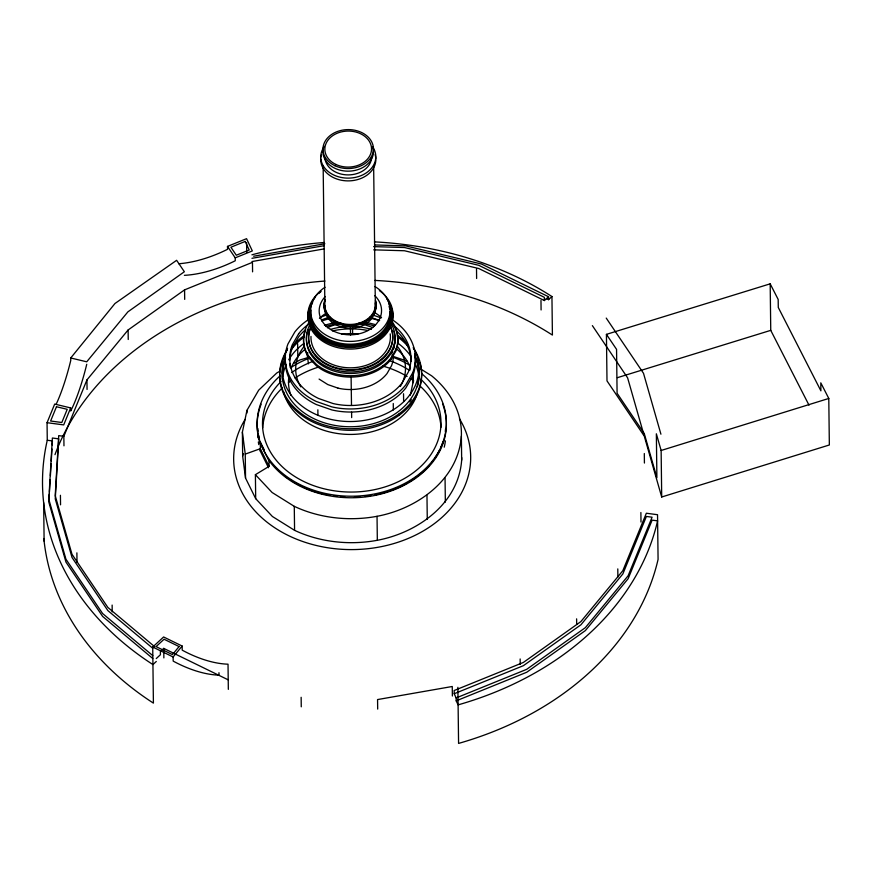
<?xml version="1.0" encoding="UTF-8"?>
<svg xmlns="http://www.w3.org/2000/svg" width="873" height="873" viewBox="0 0 873 873"><rect width="100%" height="100%" fill="white"/><g stroke="black" fill="none" stroke-linecap="round" stroke-linejoin="round"><path stroke-width="1.31" d="M49.314 494.282L48.855 502.27L65.977 562.136L102.632 616.436L152.775 658.515M49.477 491.608L50.165 479.615M50.405 475.621L51.103 463.618M51.256 460.955L51.954 448.962M52.184 444.968L52.413 440.93L47.273 440.254L47.055 422.696L54.683 404.09L70.658 407.92L70.702 411.008A64.962 12.844 -76.5 0 0 86.743 364.281M307.787 352.703L307.285 355.169L308.453 363.855M461.708 457.55A109.551 84.528 -0.7 0 1 461.664 460.136C458.5 503.808 417.458 532.759 377.332 540.289A109.551 84.528 -0.7 0 1 294.572 530.337L272.409 516.489L255.691 498.669L245.542 478.088L242.661 456.143L242.378 432.157L246.95 410.354L258.692 390.166L276.774 372.978L280.244 371.025M242.661 456.143L243.207 453.578M410.365 395.185L412.962 382.789L412.842 372.476M420.546 368.886L431.622 375.805A109.551 84.528 -0.7 0 1 461.37 436.151C458.205 479.823 417.163 508.773 377.038 516.303A109.551 84.528 -0.7 0 1 294.277 506.34L272.114 492.503L255.396 474.683L269.059 466.357L268.971 459.514M70.735 357.985L114.952 303.52L176.63 260.307L184.356 271.754L127.895 311.857L86.722 361.804L70.735 357.985L70.757 360.451A64.962 12.844 -76.5 0 1 56.123 404.33M70.658 407.92L63.707 424.9L47.055 422.696M63.969 445.83L63.849 436.314L86.94 379.919L128.113 329.972L184.574 289.869L252.461 262.337L252.581 271.852M298.664 333.715L292.215 344.955A61.612 47.535 -0.7 0 0 318.645 398.524L333.093 403.544A60.095 46.367 -0.7 0 0 402.017 383.04L408.444 371.8A61.612 47.535 -0.7 0 0 394.312 325.978M305.539 330.441A47.186 36.404 -0.7 0 0 309.184 358.148L316.386 365.82A47.186 36.404 -0.7 0 0 390.864 359.632L390.842 358.257L395.895 349.56A47.186 36.404 -0.7 0 0 392.261 321.853M390.864 359.632L395.916 350.946A47.186 36.404 -0.7 0 0 397.019 333.421M218.97 672.679L219.003 675.145A92.582 49.335 39.5 0 1 173.181 661.112L173.127 656.976L182.151 646.031L163.611 636.974L152.72 647.024L153.408 703.114A309.948 239.158 -0.7 0 1 43.836 538.499M228.213 679.849L163.753 648.388L160.381 651.498L160.425 654.717L156.267 658.558M373.699 249.842L404.537 250.758L478.775 268.524L544.392 300.541L548.528 296.733L481.492 264.028L405.661 245.87L374.692 244.953M156.3 661.472L152.939 664.571A309.948 239.158 -0.7 0 1 47.273 440.254M546.345 298.566L548.56 299.646L551.943 296.536A309.948 239.158 -0.7 0 0 374.462 241.886M294.168 363.223L299.974 359.96L308.878 357.308M178.801 263.755A101.639 57.662 -34 0 0 227.547 249.307L227.504 246.404L246.557 238.678L252.33 250.922L235.23 257.851L235.274 260.754A101.639 57.662 -34 0 1 186.527 275.202L184.399 275.322M456.164 697.931L454.2 693.74L523.374 665.684L580.905 624.817L622.864 573.921L646.391 516.456L652.087 517.209L628.113 575.787L585.336 627.676L526.692 669.329L456.164 697.931L456.208 700.844L458.107 704.871A309.948 239.158 -0.7 0 0 657.598 520.854L652.12 520.133L628.145 578.701L585.368 630.59L526.725 672.254L456.208 700.844M245.542 478.088L245.258 454.102L260.35 448.7L269.059 466.357M661.701 496.999L661.134 450.479L828.783 398.459L820.795 382.843L820.893 390.831L778.28 307.46L778.181 299.472L770.182 283.834L606.429 334.359L606.997 380.879L644.274 436.118L661.701 496.999L829.35 444.979L828.783 398.459M617.397 377.671L770.75 330.354L770.182 283.834M253.65 256.215L324.865 243.753M251.959 258.31L324.036 245.695M251.991 261.54L324.079 248.914M373.655 246.623L404.505 247.528L478.731 265.305L544.359 297.322L544.392 300.541M63.849 436.314L58.709 435.638L55.217 495.668L71.979 554.257L107.848 607.412L154.772 646.784M392.075 356.009L406.982 361.106M372.389 314.88L380.824 317.805M370.021 317.117L379.657 320.456M372.804 327.571L362.546 324.003A42.657 32.923 -0.7 0 0 358.912 323.294M338.069 388.147L327.811 384.578L319.082 379.078M152.72 647.024L173.127 656.976M152.731 648.257L107.892 610.631L72.023 557.487L55.261 498.898L58.742 438.857L52.38 438.017L48.823 499.356L65.944 559.222L102.588 613.512L152.742 655.601M309.053 322.432A47.186 36.404 -0.7 0 0 309.162 356.762L316.364 364.445A47.186 36.404 -0.7 0 0 390.842 358.257M606.233 318.088L643.51 373.317L660.926 434.208M606.429 334.359L616.556 349.353L617.091 393.265L644.241 433.499L656.889 477.706L656.354 433.794L661.134 450.479M592.374 325.629L627.611 377.845L644.078 435.409M227.504 246.404L235.23 257.851M770.75 330.354L808.998 405.159M264.333 450.097L260.274 441.847L260.383 451.265L268.513 467.753M242.378 432.157L245.258 454.102M350.4 325.738L350.531 335.199M351.11 377.081L351.503 405.443M351.59 412.198L351.666 417.61M644.307 453.524L644.416 463.05M640.88 512.516L640.989 522.032M617.789 568.901L617.888 577.064M576.616 618.848L576.682 624.293M551.943 296.536L552.413 335.068A309.948 239.158 -0.7 0 0 374.932 280.419M548.528 296.733L548.56 299.646M540.976 300.432L541.096 309.959M520.155 658.962L520.221 664.397M476.516 268.982L476.625 278.498M461.37 436.151L461.664 460.136M457.889 687.313L458.576 743.414A309.948 239.158 -0.7 0 0 658.078 559.386L657.533 514.71L646.347 513.237L622.831 570.691L580.872 621.598L523.342 662.465L454.156 690.521L454.2 693.74M452.378 696.01L452.258 686.494L377.562 699.568L377.682 709.083M445.055 478.131L445.35 502.128M426.973 495.318L427.268 519.315M403.533 393.756L403.632 401.493M399.321 413.616L399.332 415.155M393.265 403.512L393.341 409.961M391.988 356.293L392.01 357.668M373.655 166.896L375.346 305.419M377.038 516.303L377.332 540.289M352.506 324.614L352.616 333.639M323.152 165.968L324.854 304.502A25.262 19.49 -0.7 0 0 350.99 324.429A25.262 19.49 -0.7 0 0 375.226 302.866M317.859 409.775L317.925 414.937M310.395 358.083L310.406 359.458M309.162 356.762L309.184 358.148M297.638 343.766L297.802 356.664M301.141 697.298L301.261 706.824M294.277 506.34L294.572 530.337M281.564 386.903L281.586 388.441M255.396 474.683L255.691 498.669M246.612 242.727L246.721 252.188M246.95 410.354L246.983 413.016M228.333 689.364L228.028 664.189A92.582 49.335 39.5 0 1 182.206 650.167L182.151 646.031M184.574 289.869L184.694 299.384M163.753 648.388L163.862 657.915M128.113 329.972L128.233 339.488M112.137 605.076L112.213 611.875M86.94 379.919L87.06 389.445M76.889 552.86L77.01 562.387M60.423 495.297L60.543 504.823M43.65 502.652L44.119 541.184M54.977 454.658A309.948 239.158 -0.7 0 1 324.898 281.041M251.915 254.807A309.948 239.158 -0.7 0 1 324.429 242.498M459.46 418.756A118.521 91.458 -0.7 0 1 351.884 549.597A118.521 91.458 -0.7 0 1 245.117 419.422M445.405 440.898A94 72.535 -0.7 0 1 444.226 447.194M260.383 451.265A94 72.535 -0.7 0 1 259.641 448.635M258.768 444.619A94 72.535 -0.7 0 1 258.353 441.924M257.961 437.842A94 72.535 -0.7 0 1 257.873 435.136M445.557 428.959A94 72.535 -0.7 0 1 445.295 431.48M443.069 441.509A94 72.535 -0.7 0 1 442.24 443.953M441.782 445.165A94 72.535 -0.7 0 1 440.789 447.554M439.686 449.944A94 72.535 -0.7 0 1 434.961 458.085M433.379 460.311A94 72.535 -0.7 0 1 431.72 462.483M429.21 465.451A94 72.535 -0.7 0 1 418.385 475.578M416.203 477.225A94 72.535 -0.7 0 1 408.477 482.3M406.12 483.642A94 72.535 -0.7 0 1 374.67 494.969M370.698 495.689A94 72.535 -0.7 0 1 365.318 496.453M359.851 496.966A94 72.535 -0.7 0 1 354.373 497.228M344.868 497.108A94 72.535 -0.7 0 1 340.776 496.835M336.694 496.41A94 72.535 -0.7 0 1 333.988 496.05M329.972 495.406A94 72.535 -0.7 0 1 326.011 494.631M324.712 494.336A94 72.535 -0.7 0 1 302.331 486.687M301.12 486.097A94 72.535 -0.7 0 1 295.183 482.944M292.881 481.58A94 72.535 -0.7 0 1 290.644 480.15M287.403 477.924A94 72.535 -0.7 0 1 284.314 475.599M279.273 471.278A94 72.535 -0.7 0 1 274.602 466.553M259.205 437.897A94 72.535 -0.7 0 1 258.659 435.212M258.07 431.142A94 72.535 -0.7 0 1 257.851 428.425M442.589 403.839A94.622 73.016 -0.7 0 1 387.623 492.132A94.622 73.016 -0.7 0 1 268.426 459.744L259.663 441.967A94.622 73.016 -0.7 0 1 261.136 404.177M421.67 373.655A94.622 73.016 -0.7 0 1 418.102 474.912A94.622 73.016 -0.7 0 1 286.857 476.658A94.622 73.016 -0.7 0 1 280.44 375.532M291.211 367.358A94.622 73.016 -0.7 0 1 309.326 358.126M391.813 356.85A94.622 73.016 -0.7 0 1 409.852 365.274M420.797 379.231A89.242 68.858 -0.7 0 1 413.311 472.73A89.242 68.858 -0.7 0 1 291.975 474.628A89.242 68.858 -0.7 0 1 281.139 381.414M291.615 372.596A89.242 68.858 -0.7 0 1 313.112 361.302M388.976 360.429A89.242 68.858 -0.7 0 1 409.295 370.283M290.993 395.404A62.245 48.026 -0.7 0 1 288.865 376.776M291.135 368.133A62.245 48.026 -0.7 0 1 304.961 349.342M341.769 334.173A62.245 48.026 -0.7 0 1 358.017 333.923M396.058 348.502A62.245 48.026 -0.7 0 1 410.026 366.704M412.493 375.259A62.245 48.026 -0.7 0 1 412.962 382.789M262.697 427.901A89.242 68.858 -0.7 0 1 282.197 388.07M288.439 382.647A89.242 68.858 -0.7 0 1 290.654 380.966M295.009 377.976A89.242 68.858 -0.7 0 1 319.529 366.769M382.69 366.027A89.242 68.858 -0.7 0 1 407.113 376.47M410.496 378.62A89.242 68.858 -0.7 0 1 413.737 380.89M419.891 385.921A89.242 68.858 -0.7 0 1 440.985 427.29M417.48 392.883A68.389 52.773 -0.7 0 1 349.506 434.427A68.389 52.773 -0.7 0 1 283.518 391.671M282.71 376.667A68.389 52.773 -0.7 0 1 286.257 364.423M288.712 359.741A68.389 52.773 -0.7 0 1 303.859 343.471M332.384 330.911A68.389 52.773 -0.7 0 1 367.98 330.496M397.379 342.816A68.389 52.773 -0.7 0 1 410.976 356.359M414.981 363.212A68.389 52.773 -0.7 0 1 418.702 375.379M419.029 376.765A68.389 52.773 -0.7 0 1 417.403 386.739M411.259 399.703A68.389 52.773 -0.7 0 1 409.677 401.907M282.546 380.541A68.389 52.773 -0.7 0 1 282.285 375.51M282.317 374.266A68.389 52.773 -0.7 0 1 285.176 360.658M290.862 350.215A68.389 52.773 -0.7 0 1 303.782 337.327M325.76 326.491A68.389 52.773 -0.7 0 1 341.234 323.294M359.087 323.097A68.389 52.773 -0.7 0 1 374.244 325.858M397.302 336.683A68.389 52.773 -0.7 0 1 409.437 348.229M414.904 357.068A68.389 52.773 -0.7 0 1 419.007 373.011M419.76 362.59A70.986 54.77 -0.7 0 1 357.821 429.974A70.986 54.77 -0.7 0 1 279.72 374.222M279.796 372.935A70.986 54.77 -0.7 0 1 282.23 361.335M413.158 347.716A70.986 54.77 -0.7 0 1 351.612 428.741A70.986 54.77 -0.7 0 1 287.261 349.658M414.882 355.529A68.389 52.773 -0.7 0 1 352.67 426.722A68.389 52.773 -0.7 0 1 285.155 359.119M292.477 346.516A68.389 52.773 -0.7 0 1 303.771 335.789M324.461 325.356A68.389 52.773 -0.7 0 1 334.948 322.694M364.139 322.17A68.389 52.773 -0.7 0 1 375.521 324.691M397.28 335.145A68.389 52.773 -0.7 0 1 407.833 344.748M413.616 347.967A68.389 52.773 -0.7 0 1 350.99 421.528A68.389 52.773 -0.7 0 1 287.25 349.167M321.864 321.002A68.389 52.773 -0.7 0 1 330.911 318.318M370.261 318.121A68.389 52.773 -0.7 0 1 379.275 320.707M397.357 346.33A54.912 42.373 -0.7 0 1 400.325 386.455M300.814 386.892A54.912 42.373 -0.7 0 1 303.88 346.712M330.496 329.427A54.912 42.373 -0.7 0 1 371.298 329.416M305.626 329.623A60.095 46.367 -0.7 0 0 298.686 336.782L292.259 348.021A61.612 47.535 -0.7 0 0 289.781 360.167M321.46 320.009A60.095 46.367 -0.7 0 1 329.918 317.074M290.283 367.566A61.612 47.535 -0.7 0 1 289.847 363.855M410.452 367.631A61.612 47.535 -0.7 0 1 409.961 370.076M396.462 330.878A61.612 47.535 -0.7 0 1 410.976 361.498M285.515 357.45A66.141 51.038 -0.7 0 0 316.353 404.548L331.871 409.939A64.515 49.783 -0.7 0 0 405.858 387.928L412.754 375.859A66.141 51.038 -0.7 0 0 414.642 353.565M286.737 350.881A66.141 51.038 -0.7 0 1 287.533 348.305M392.392 319.813A66.141 51.038 -0.7 0 1 412.711 372.793L405.803 384.851A64.515 49.783 -0.7 0 1 331.827 406.873L316.31 401.482A66.141 51.038 -0.7 0 1 287.959 343.962L294.867 331.904A64.515 49.783 -0.7 0 1 308.715 319.453M298.653 333.715A60.095 46.367 -0.7 0 1 308.616 324.156M321.428 316.943A60.095 46.367 -0.7 0 1 327.397 314.749M327.364 327.757A42.657 32.923 -0.7 0 1 340.274 323.534M338.069 388.147A42.657 32.923 -0.7 0 0 387.001 373.589L391.562 365.601A43.737 33.752 -0.7 0 0 393.286 354.493M395 341.496A44.294 34.178 -0.7 0 1 394.782 344.038M394.312 346.592A44.294 34.178 -0.7 0 1 393.592 349.091M392.654 351.524A44.294 34.178 -0.7 0 1 391.464 353.925M392.283 323.239A47.186 36.404 -0.7 0 1 396.648 332.1M393.821 331.249A44.294 34.178 -0.7 0 1 349.386 373.48A44.294 34.178 -0.7 0 1 308.289 329.688M391.159 323.665A44.294 34.178 -0.7 0 1 351.033 371.953A44.294 34.178 -0.7 0 1 309.959 324.538M390.329 326.622A42.1 32.487 -0.7 0 1 351.786 370.25A42.1 32.487 -0.7 0 1 310.373 328.63M390.318 326.011A42.1 32.487 -0.7 0 1 351.786 369.628A42.1 32.487 -0.7 0 1 310.362 328.019M390.209 333.879A39.721 30.653 -0.7 0 1 352.092 367.795A39.721 30.653 -0.7 0 1 310.984 336.432M319.442 318.383A39.721 30.653 -0.7 0 1 326.415 313.014M374.026 312.239A39.721 30.653 -0.7 0 1 381.556 317.717M391.802 308.54A42.515 32.803 -0.7 0 1 349.942 349.08A42.515 32.803 -0.7 0 1 309.293 308.224M389.882 303.869A42.515 32.803 -0.7 0 1 391.41 307.361M379.395 290.611A42.515 32.803 -0.7 0 1 381.195 337.218A42.515 32.803 -0.7 0 1 320.762 338.397A42.515 32.803 -0.7 0 1 320.282 291.757M389.074 303.869A41.075 31.69 -0.7 0 1 356.828 346.014A41.075 31.69 -0.7 0 1 309.358 313.996M309.435 312.818A41.075 31.69 -0.7 0 1 311.083 305.823M311.541 304.699A41.075 31.69 -0.7 0 1 312.654 302.473M390.056 311.574A39.721 30.653 -0.7 0 1 349.2 344.169A39.721 30.653 -0.7 0 1 310.941 310.133M389.063 306.281A39.721 30.653 -0.7 0 1 389.707 308.9M386.564 298.326A41.075 31.69 -0.7 0 1 349.167 345.195A41.075 31.69 -0.7 0 1 315.459 297.027M319.071 293.175A41.075 31.69 -0.7 0 1 321.155 291.418M374.899 286.519A39.721 30.653 -0.7 0 1 379.766 331.216A39.721 30.653 -0.7 0 1 321.624 332.056A39.721 30.653 -0.7 0 1 325.072 287.239M374.844 295.718A31.188 24.062 -0.7 0 1 371.745 328.161A31.188 24.062 -0.7 0 1 329.612 328.826A31.188 24.062 -0.7 0 1 325.356 296.493M375.172 309.217A25.415 19.61 -0.7 0 1 374.135 314.247L371.462 318.896A24.957 19.261 -0.7 0 1 342.903 327.397L336.913 325.323A25.415 19.61 -0.7 0 1 324.963 308.202M375.357 306.336A25.262 19.49 -0.7 0 1 375.041 308.878M370.872 316.866A25.262 19.49 -0.7 0 1 368.362 319.256M366.442 320.664A25.262 19.49 -0.7 0 1 362.077 322.977M351.994 325.302A25.262 19.49 -0.7 0 1 349.353 325.367M342.838 324.581A25.262 19.49 -0.7 0 1 336.825 322.519M335.723 321.973A25.262 19.49 -0.7 0 1 333.628 320.729M330.845 318.58A25.262 19.49 -0.7 0 1 325.52 310.472M324.974 307.962A25.262 19.49 -0.7 0 1 324.865 305.419M375.488 301.13A26.081 20.123 -0.7 0 1 349.32 326A26.081 20.123 -0.7 0 1 325.127 300.214M375.477 300.203A26.081 20.123 -0.7 0 1 349.309 325.083A26.081 20.123 -0.7 0 1 325.116 299.286M375.837 160.141A27.532 21.247 -0.7 0 1 347.498 180.886A27.532 21.247 -0.7 0 1 320.795 159.137M321.035 156.922A27.532 21.247 -0.7 0 1 321.57 154.728M375.117 154.63A27.532 21.247 -0.7 0 1 375.848 159.039M372.531 146.697A27.532 21.247 -0.7 0 1 348.905 178.125A27.532 21.247 -0.7 0 1 323.479 147.788M371.625 157.315A23.353 18.017 -0.7 0 1 348.349 174.906A23.353 18.017 -0.7 0 1 324.952 157.631M372.804 147.079A25.262 19.49 -0.7 0 1 347.465 171.163A25.262 19.49 -0.7 0 1 324.036 146.195M56.472 406.742L50.623 421.015L61.819 422.499L67.221 409.317L56.472 406.742M179.074 646.566L172.45 654.597L156.071 646.609L164.059 639.243L179.074 646.566M245.171 241.428L230.898 247.223L236.31 255.232L249.209 249.994L245.171 241.428M334.916 165.717A25.262 19.49 -0.7 0 0 373.437 149.534A25.262 19.49 -0.7 0 0 336.225 131.976A25.262 19.49 -0.7 0 0 334.916 165.717M335.919 164.462A23.353 18.017 -0.7 0 0 371.527 149.501A23.353 18.017 -0.7 0 0 337.131 133.263A23.353 18.017 -0.7 0 0 335.919 164.462"/></g></svg>
